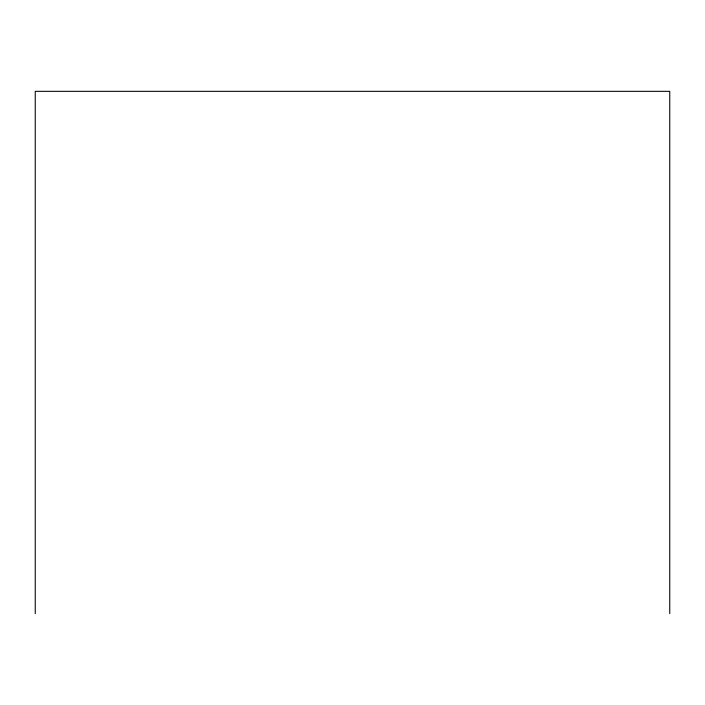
<?xml version="1.0" encoding="UTF-8"?>
<svg xmlns="http://www.w3.org/2000/svg" width="705" height="705" viewBox="0 0 705 705"><rect width="100%" height="100%" fill="white"/><g stroke="black" fill="none" stroke-linecap="round" stroke-linejoin="round"><path stroke-width="1.06" d="M669.75 613.667L669.75 91.333L35.25 91.333L35.25 613.667"/></g></svg>
